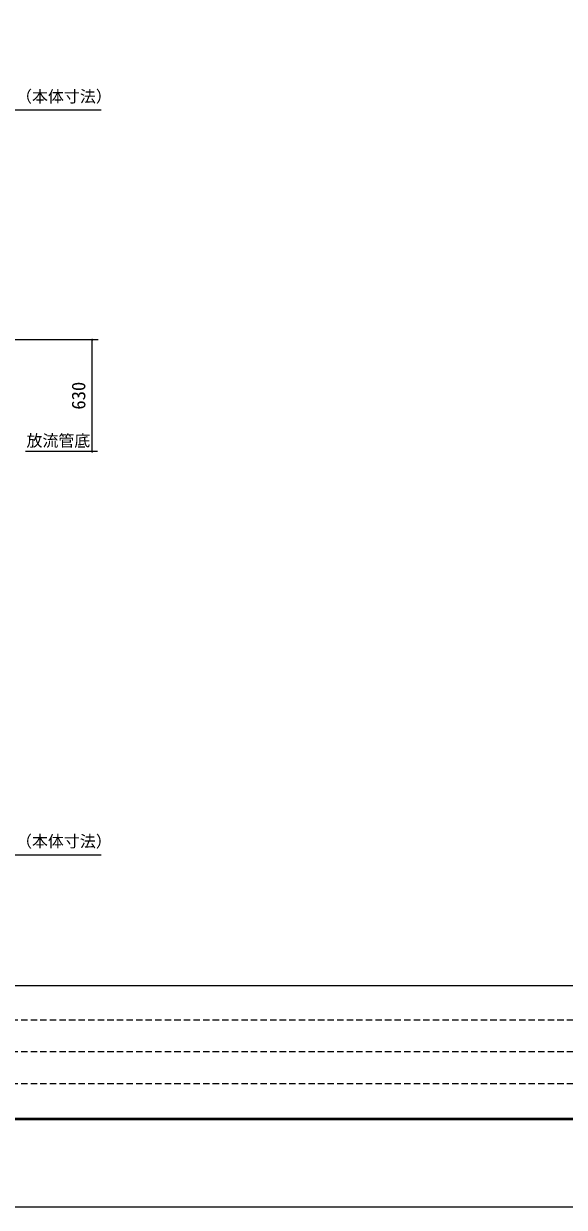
# Model space of a CAD drawing. Units: millimetres, scale not verified. Extents: x -8910 to 8910, y -6308 to 6308.
# Drawn here: x -3346 to -297, y -6308 to 367 of the extents above; entities that cross this region are included whole.
import ezdxf
from ezdxf.enums import TextEntityAlignment as Align

# ---------------------------------------------------------------- set-up
doc = ezdxf.new("R2010")
doc.units = ezdxf.units.MM
doc.header["$LTSCALE"] = 30
doc.linetypes.add('DASHED1', pattern=[1.8, 1.2, -0.6])
for name, color, linetype, lineweight in [('0-0_空気管', 3, 'Continuous', 25), ('0-4_機器', 2, 'Continuous', 25), ('0-5_製作', 5, 'Continuous', 25), ('0-A_図面枠', 7, 'Continuous', 25), ('0-B_Axis_waku', 7, 'Continuous', 25)]:
    doc.layers.add(name, color=color, linetype=linetype, lineweight=lineweight)
doc.styles.add('ＭＳ ゴシック', font='')
doc.styles.get('ＭＳ ゴシック').set_extended_font_data('MS Gothic')

msp = doc.modelspace()

# ---------------------------------------------------------------- linework, layer by layer
at = {"layer": '0-4_機器'}
msp.add_line((-3320.66, -1415.32), (-7496.95, -1415.32), dxfattribs=at)
at = {"layer": '0-5_製作', "color": 2}
for p, q in [((-3430.53, -119.42), (-2909.08, -119.42)), ((-2925.92, -1415.32), (-3329.72, -1415.32)), ((-2929.72, -1415.32), (-3201.98, -1415.32)), ((-2959.72, -2045.52), (-2959.72, -1415.32)), ((-2929.72, -2045.52), (-3335.7, -2045.52)), ((-3430.53, -4320.08), (-2909.08, -4320.08))]:
    msp.add_line(p, q, dxfattribs=at)
at = {"layer": '0-5_製作'}
for points in [[(-2965.71, -1414.94), (-2959.72, -1415.32), (-2965.72, -1415.32)], [(-2965.72, -1415.32), (-2963.55, -1419.94), (-2965.68, -1416.07)], [(-2965.72, -1415.32), (-2962.94, -1420.38), (-2963.55, -1419.94)], [(-2959.72, -1415.32), (-2962.94, -1420.38), (-2965.72, -1415.32)], [(-2965.62, -1414.19), (-2959.72, -1415.32), (-2965.71, -1414.94)], [(-2965.68, -1416.07), (-2964.1, -1419.42), (-2965.54, -1416.81)], [(-2965.68, -1416.07), (-2963.55, -1419.94), (-2964.1, -1419.42)], [(-2965.43, -1413.46), (-2959.72, -1415.32), (-2965.62, -1414.19)], [(-2965.54, -1416.81), (-2964.58, -1418.84), (-2965.3, -1417.52)], [(-2965.54, -1416.81), (-2964.1, -1419.42), (-2964.58, -1418.84)], [(-2965.15, -1412.76), (-2959.72, -1415.32), (-2965.43, -1413.46)], [(-2965.3, -1417.52), (-2964.58, -1418.84), (-2964.98, -1418.21)], [(-2964.79, -1412.1), (-2959.72, -1415.32), (-2965.15, -1412.76)], [(-2964.35, -1411.49), (-2959.72, -1415.32), (-2964.79, -1412.1)], [(-2963.83, -1410.94), (-2959.72, -1415.32), (-2964.35, -1411.49)], [(-2963.25, -1410.46), (-2959.72, -1415.32), (-2963.83, -1410.94)], [(-2962.61, -1410.06), (-2959.72, -1415.32), (-2963.25, -1410.46)], [(-2959.72, -1415.32), (-2962.28, -1420.75), (-2962.94, -1420.38)], [(-2961.93, -1409.74), (-2959.72, -1415.32), (-2962.61, -1410.06)], [(-2959.72, -1415.32), (-2961.58, -1421.02), (-2962.28, -1420.75)], [(-2961.93, -1409.74), (-2959.72, -1409.32), (-2959.72, -1415.32)], [(-2961.22, -1409.5), (-2959.72, -1409.32), (-2961.93, -1409.74)], [(-2959.72, -1415.32), (-2960.85, -1421.21), (-2961.58, -1421.02)], [(-2960.48, -1409.36), (-2959.72, -1409.32), (-2961.22, -1409.5)], [(-2959.72, -1415.32), (-2960.1, -1421.3), (-2960.85, -1421.21)], [(-2959.72, -1415.32), (-2959.72, -1421.32), (-2960.1, -1421.3)], [(-2959.72, -1409.32), (-2953.72, -1415.32), (-2959.72, -1415.32)], [(-2959.35, -1409.33), (-2953.72, -1415.32), (-2959.72, -1409.32)], [(-2959.72, -1415.32), (-2958.97, -1421.27), (-2959.72, -1421.32)], [(-2959.72, -1415.32), (-2958.23, -1421.13), (-2958.97, -1421.27)], [(-2959.72, -1415.32), (-2957.51, -1420.89), (-2958.23, -1421.13)], [(-2959.72, -1415.32), (-2956.83, -1420.57), (-2957.51, -1420.89)], [(-2953.72, -1415.32), (-2956.83, -1420.57), (-2959.72, -1415.32)], [(-2958.6, -1409.42), (-2953.72, -1415.32), (-2959.35, -1409.33)], [(-2957.87, -1409.61), (-2953.72, -1415.32), (-2958.6, -1409.42)], [(-2957.17, -1409.89), (-2953.72, -1415.32), (-2957.87, -1409.61)], [(-2956.51, -1410.25), (-2953.72, -1415.32), (-2957.17, -1409.89)], [(-2953.72, -1415.32), (-2956.2, -1420.17), (-2956.83, -1420.57)], [(-2955.9, -1410.69), (-2953.72, -1415.32), (-2956.51, -1410.25)], [(-2953.72, -1415.32), (-2955.62, -1419.69), (-2956.2, -1420.17)], [(-2955.9, -1410.69), (-2953.77, -1414.56), (-2953.72, -1415.32)], [(-2955.35, -1411.21), (-2953.77, -1414.56), (-2955.9, -1410.69)], [(-2953.72, -1415.32), (-2955.1, -1419.14), (-2955.62, -1419.69)], [(-2955.35, -1411.21), (-2953.91, -1413.82), (-2953.77, -1414.56)], [(-2954.87, -1411.79), (-2953.91, -1413.82), (-2955.35, -1411.21)], [(-2953.72, -1415.32), (-2954.66, -1418.53), (-2955.1, -1419.14)], [(-2954.87, -1411.79), (-2954.14, -1413.11), (-2953.91, -1413.82)], [(-2954.47, -1412.43), (-2954.14, -1413.11), (-2954.87, -1411.79)], [(-2953.72, -1415.32), (-2954.29, -1417.87), (-2954.66, -1418.53)], [(-2953.72, -1415.32), (-2954.02, -1417.17), (-2954.29, -1417.87)], [(-2953.72, -1415.32), (-2953.83, -1416.44), (-2954.02, -1417.17)], [(-2953.72, -1415.32), (-2953.74, -1415.69), (-2953.83, -1416.44)], [(-2965.71, -2045.14), (-2959.72, -2045.52), (-2965.72, -2045.52)], [(-2965.72, -2045.52), (-2962.28, -2050.95), (-2965.68, -2046.27)], [(-2965.72, -2045.52), (-2961.58, -2051.22), (-2962.28, -2050.95)], [(-2959.72, -2045.52), (-2961.58, -2051.22), (-2965.72, -2045.52)], [(-2965.62, -2044.39), (-2959.72, -2045.52), (-2965.71, -2045.14)], [(-2965.68, -2046.27), (-2962.94, -2050.58), (-2965.54, -2047.01)], [(-2965.68, -2046.27), (-2962.28, -2050.95), (-2962.94, -2050.58)], [(-2965.43, -2043.66), (-2959.72, -2045.52), (-2965.62, -2044.39)], [(-2965.54, -2047.01), (-2963.55, -2050.14), (-2965.3, -2047.73)], [(-2965.54, -2047.01), (-2962.94, -2050.58), (-2963.55, -2050.14)], [(-2965.15, -2042.96), (-2959.72, -2045.52), (-2965.43, -2043.66)], [(-2965.3, -2047.73), (-2964.1, -2049.62), (-2964.98, -2048.41)], [(-2965.3, -2047.73), (-2963.55, -2050.14), (-2964.1, -2049.62)], [(-2964.79, -2042.3), (-2959.72, -2045.52), (-2965.15, -2042.96)], [(-2964.98, -2048.41), (-2964.1, -2049.62), (-2964.58, -2049.04)], [(-2964.35, -2041.69), (-2959.72, -2045.52), (-2964.79, -2042.3)], [(-2963.83, -2041.14), (-2959.72, -2045.52), (-2964.35, -2041.69)], [(-2963.25, -2040.66), (-2959.72, -2045.52), (-2963.83, -2041.14)], [(-2962.61, -2040.26), (-2959.72, -2045.52), (-2963.25, -2040.66)], [(-2962.61, -2040.26), (-2959.72, -2039.52), (-2959.72, -2045.52)], [(-2961.93, -2039.94), (-2959.72, -2039.52), (-2962.61, -2040.26)], [(-2961.22, -2039.71), (-2959.72, -2039.52), (-2961.93, -2039.94)], [(-2959.72, -2045.52), (-2960.85, -2051.41), (-2961.58, -2051.22)], [(-2960.48, -2039.56), (-2959.72, -2039.52), (-2961.22, -2039.71)], [(-2959.72, -2045.52), (-2960.1, -2051.5), (-2960.85, -2051.41)], [(-2959.72, -2045.52), (-2959.72, -2051.52), (-2960.1, -2051.5)], [(-2959.72, -2039.52), (-2953.72, -2045.52), (-2959.72, -2045.52)], [(-2959.35, -2039.53), (-2953.72, -2045.52), (-2959.72, -2039.52)], [(-2959.72, -2045.52), (-2958.97, -2051.47), (-2959.72, -2051.52)], [(-2959.72, -2045.52), (-2958.23, -2051.33), (-2958.97, -2051.47)], [(-2959.72, -2045.52), (-2957.51, -2051.1), (-2958.23, -2051.33)], [(-2959.72, -2045.52), (-2956.83, -2050.77), (-2957.51, -2051.1)], [(-2959.72, -2045.52), (-2956.2, -2050.37), (-2956.83, -2050.77)], [(-2953.72, -2045.52), (-2956.2, -2050.37), (-2959.72, -2045.52)], [(-2958.6, -2039.62), (-2953.72, -2045.52), (-2959.35, -2039.53)], [(-2957.87, -2039.81), (-2953.72, -2045.52), (-2958.6, -2039.62)], [(-2957.17, -2040.09), (-2953.72, -2045.52), (-2957.87, -2039.81)], [(-2957.17, -2040.09), (-2953.77, -2044.76), (-2953.72, -2045.52)], [(-2956.51, -2040.45), (-2953.77, -2044.76), (-2957.17, -2040.09)], [(-2956.51, -2040.45), (-2953.91, -2044.02), (-2953.77, -2044.76)], [(-2955.9, -2040.89), (-2953.91, -2044.02), (-2956.51, -2040.45)], [(-2953.72, -2045.52), (-2955.62, -2049.89), (-2956.2, -2050.37)], [(-2955.9, -2040.89), (-2954.14, -2043.31), (-2953.91, -2044.02)], [(-2955.35, -2041.41), (-2954.14, -2043.31), (-2955.9, -2040.89)], [(-2953.72, -2045.52), (-2955.1, -2049.34), (-2955.62, -2049.89)], [(-2955.35, -2041.41), (-2954.47, -2042.63), (-2954.14, -2043.31)], [(-2954.87, -2041.99), (-2954.47, -2042.63), (-2955.35, -2041.41)], [(-2953.72, -2045.52), (-2954.66, -2048.73), (-2955.1, -2049.34)], [(-2953.72, -2045.52), (-2954.29, -2048.07), (-2954.66, -2048.73)], [(-2953.72, -2045.52), (-2954.02, -2047.37), (-2954.29, -2048.07)], [(-2953.72, -2045.52), (-2953.83, -2046.64), (-2954.02, -2047.37)], [(-2953.72, -2045.52), (-2953.74, -2045.89), (-2953.83, -2046.64)]]:
    msp.add_solid(points, dxfattribs=at)
at = {"layer": '0-A_図面枠'}
msp.add_lwpolyline([(-8910, -6307.5), (-8910, 6307.5), (8910, 6307.5), (8910, -6307.5)], close=True, dxfattribs=at)
at = {"layer": '0-B_Axis_waku'}
for p, q in [((-7770, -5056.5), (8400, -5056.5)), ((-7770, -5806.5), (8400, -5806.5)), ((8408.4, -5814.9), (-7778.4, -5814.9)), ((8407.8, -5814.3), (-7777.8, -5814.3)), ((8407.2, -5813.7), (-7777.2, -5813.7)), ((8406.6, -5813.1), (-7776.6, -5813.1)), ((8406, -5812.5), (-7776, -5812.5)), ((8405.4, -5811.9), (-7775.4, -5811.9)), ((8404.8, -5811.3), (-7774.8, -5811.3)), ((8404.2, -5810.7), (-7774.2, -5810.7)), ((8403.6, -5810.1), (-7773.6, -5810.1)), ((8403, -5809.5), (-7773, -5809.5)), ((8402.4, -5808.9), (-7772.4, -5808.9)), ((8401.8, -5808.3), (-7771.8, -5808.3)), ((8401.2, -5807.7), (-7771.2, -5807.7)), ((8400.6, -5807.1), (-7770.6, -5807.1))]:
    msp.add_line(p, q, dxfattribs=at)
at = {"layer": '0-B_Axis_waku', "linetype": 'DASHED1'}
for p, q in [((240, -5251.5), (-7770, -5251.5)), ((240, -5431.5), (-7770, -5431.5)), ((240, -5611.5), (-7770, -5611.5))]:
    msp.add_line(p, q, dxfattribs=at)

# ---------------------------------------------------------------- texts
at = {"layer": '0-0_空気管', "color": 4, "style": 'ＭＳ ゴシック'}
msp.add_text('放流管底', height=65.98, dxfattribs=at).set_placement((-3329.83, -2036.99), align=Align.BOTTOM_LEFT)
at = {"layer": '0-5_製作', "color": 4, "style": 'ＭＳ ゴシック'}
for p in [(-3388.89, -95.77), (-3388.89, -4296.42)]:
    msp.add_text('（本体寸法）', height=65.98, dxfattribs=at).set_placement(p, align=Align.BOTTOM_LEFT)
msp.add_text('630', height=76.98, rotation=90, dxfattribs=at).set_placement((-2974.72, -1809.17), align=Align.BOTTOM_LEFT)

doc.saveas('drawing.dxf')
